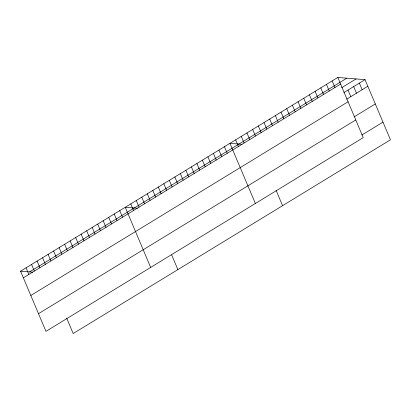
<?xml version="1.0" encoding="UTF-8"?>
<svg xmlns="http://www.w3.org/2000/svg" width="411" height="411" viewBox="0 0 411 411"><rect width="100%" height="100%" fill="white"/><g stroke="black" fill="none" stroke-linecap="round" stroke-linejoin="round"><path stroke-width="0.62" d="M337.821 77.463L363.237 137.623L45.96 331.348L20.55 271.193L337.821 77.463L365.04 79.652L390.45 139.807L73.179 333.537L66.71 318.222M29.53 271.912L346.802 78.188M23.345 277.805L340.616 84.08M341.603 87.754L356.054 78.927M343.879 92.573L365.04 79.652M346.668 99.185L367.835 86.264M30.81 295.478L348.081 101.748M354.133 116.858L375.294 103.937M38.5 313.68L355.772 119.955M361.824 135.06L382.985 122.139M242.017 144.302L229.949 143.331L255.365 203.491M137.315 208.228L125.252 207.262L150.662 267.422M20.55 271.193L32.613 272.159M359.358 83.114L362.153 89.732M353.681 86.582L356.476 93.199M348.004 90.05L350.799 96.667M332.145 80.931L334.939 87.548M326.468 84.399L329.262 91.016M320.791 87.867L323.585 94.484M315.114 91.334L317.909 97.946M309.437 94.797L312.232 101.414M303.76 98.265L306.555 104.882M298.083 101.733L300.878 108.35M292.401 105.201L295.196 111.813M286.724 108.663L289.519 115.28M281.047 112.131L283.842 118.748M275.37 115.599L278.165 122.216M269.693 119.067L272.488 125.684M264.016 122.535L266.811 129.146M258.339 125.997L261.134 132.614M252.662 129.465L255.457 136.082M276.11 190.36L282.578 205.675M246.985 132.933L249.775 139.55M241.303 136.401L244.098 143.013M235.626 139.863L238.421 146.48M224.442 146.696L227.237 153.313M218.929 150.061L221.724 156.678M213.417 153.426L216.212 160.043M207.909 156.791L210.704 163.408M202.397 160.156L205.192 166.774M196.89 163.521L199.679 170.139M191.377 166.887L194.172 173.499M185.864 170.252L188.659 176.864M180.357 173.617L183.152 180.229M174.845 176.982L177.639 183.594M169.332 180.342L172.127 186.959M163.825 183.707L166.619 190.324M158.312 187.072L161.107 193.689M152.805 190.437L155.599 197.054M147.292 193.802L150.087 200.419M171.659 254.882L177.876 269.606M141.78 197.167L144.574 203.784M136.272 200.532L139.067 207.149M130.76 203.897L133.554 210.514M119.74 210.627L122.535 217.244M114.227 213.992L117.022 220.604M108.72 217.357L111.515 223.969M103.207 220.722L106.002 227.334M97.7 224.087L100.495 230.699M92.187 227.447L94.982 234.065M86.675 230.812L89.47 237.43M81.167 234.178L83.962 240.795M75.655 237.543L78.45 244.16M70.142 240.908L72.937 247.525M64.635 244.273L67.43 250.89M59.122 247.638L61.917 254.255M53.615 251.003L56.41 257.62M48.102 254.368L50.897 260.985M42.59 257.733L45.385 264.35M37.082 261.098L39.877 267.71M31.57 264.463L34.365 271.075M26.063 267.828L28.857 274.44"/></g></svg>
